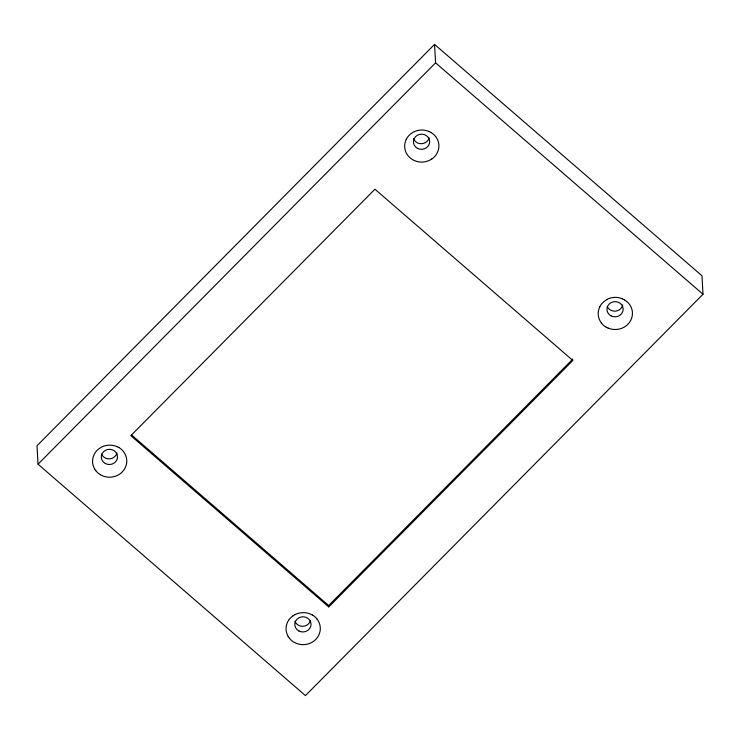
<?xml version="1.0" encoding="UTF-8"?>
<svg xmlns="http://www.w3.org/2000/svg" width="740" height="740" viewBox="0 0 740 740"><rect width="100%" height="100%" fill="white"/><g stroke="black" fill="none" stroke-linecap="round" stroke-linejoin="round"><path stroke-width="1.11" d="M406.232 139.398L407.259 137.621A17.122 16.003 -3.2 0 1 411.68 133.219L413.484 132.072A17.122 16.003 -3.2 0 1 429.024 131.48M599.752 306.86L600.778 305.084A17.122 16.003 -3.2 0 1 605.227 300.653L607.013 299.524M288.646 620.212L287.62 621.989A17.122 16.003 -3.2 0 0 288.221 636.493M434.546 44.391L37 445.767L38.027 464.211L305.454 695.609L703 294.233L701.973 275.789L434.546 44.391L435.582 62.835L703 294.233M38.027 464.211L435.582 62.835M328.754 606.929L130.832 435.666L374.94 189.209L572.862 360.473L328.754 606.929L328.68 605.542L572.788 359.085M431.882 158.934L430.07 160.025A17.122 16.003 -3.2 0 1 414.548 160.636L412.661 159.692A17.122 16.003 -3.2 0 1 407.981 155.594L406.769 153.901A17.122 16.003 -3.2 0 1 406.279 139.398M293.068 615.754L294.881 614.663M429.006 131.452L430.893 132.404M622.534 298.914L624.421 299.857M608.077 328.098L606.18 327.154M116.874 446.59L118.761 447.534M100.529 474.821L102.416 475.774A17.122 16.003 -3.2 0 0 117.956 475.135L119.751 474.062A17.224 16.104 -3.2 0 0 124.163 469.604L125.19 467.828A17.122 16.003 -3.2 0 0 124.653 453.324L123.497 451.631M312.289 614.995L310.402 614.052A17.122 16.003 -3.2 0 0 294.909 614.69M131.628 435.037L328.68 605.542M601.454 323.056L600.297 321.364A17.122 16.003 -3.2 0 1 599.807 306.86M435.629 136.502L436.785 138.186A17.122 16.003 -3.2 0 1 437.322 152.699L436.295 154.475A17.122 16.003 -3.2 0 1 431.901 158.906M317.025 619.093L318.182 620.786A17.122 16.003 -3.2 0 1 318.718 635.29L317.691 637.066A17.224 16.104 -3.2 0 1 313.279 641.524L311.457 642.616A17.122 16.003 -3.2 0 1 295.972 643.199L294.048 642.283A17.122 16.003 -3.2 0 1 289.377 638.185M289.322 638.185L288.165 636.502M95.793 470.733L94.637 469.04M429.098 137.936A8.121 7.594 -3.2 0 1 421.504 143.717A8.121 7.594 -3.2 0 1 413.512 138.556M622.729 304.926A8.121 7.594 -3.2 0 1 615.541 311.142A8.121 7.594 -3.2 0 1 607.207 306.462M116.966 453.074A8.121 7.594 -3.2 0 1 109.631 458.837A8.121 7.594 -3.2 0 1 101.547 454.138M310.486 620.527A8.121 7.594 -3.2 0 1 302.901 626.308A8.121 7.594 -3.2 0 1 294.899 621.147M608.104 328.07A17.122 16.003 -3.2 0 0 623.616 327.459L625.411 326.386A17.224 16.104 -3.2 0 0 629.823 321.937L630.85 320.152A17.122 16.003 -3.2 0 0 630.313 305.648L629.157 303.955A17.122 16.003 -3.2 0 0 624.449 299.885M606.079 327.154A17.224 16.104 -3.2 0 1 601.343 323.056M606.911 299.423A17.224 16.104 -3.2 0 1 622.516 298.803M312.289 614.894A17.224 16.104 -3.2 0 1 317.025 618.991M288.702 620.212A17.122 16.003 -3.2 0 1 293.096 615.782M118.761 447.441A17.224 16.104 -3.2 0 1 123.497 451.529M100.557 474.793A17.122 16.003 -3.2 0 1 95.849 470.723M94.692 469.031A17.122 16.003 -3.2 0 1 94.147 454.536L95.127 452.75A17.122 16.003 -3.2 0 1 99.567 448.329L101.352 447.2A17.122 16.003 -3.2 0 1 116.892 446.618M430.893 132.451A17.122 16.003 -3.2 0 1 435.601 136.53M417.499 148.37A8.121 7.594 -3.2 0 0 429.653 141.664A8.121 7.594 -3.2 0 0 417.453 135.217A8.121 7.594 -3.2 0 0 417.499 148.37M611.027 315.86A8.121 7.594 -3.2 0 0 623.182 309.154A8.121 7.594 -3.2 0 0 610.981 302.706A8.121 7.594 -3.2 0 0 611.027 315.86M105.367 463.536A8.121 7.594 -3.2 0 0 117.531 456.83A8.121 7.594 -3.2 0 0 105.321 450.382A8.121 7.594 -3.2 0 0 105.367 463.536M298.895 630.989A8.121 7.594 -3.2 0 0 311.05 624.292A8.121 7.594 -3.2 0 0 298.849 617.835A8.121 7.594 -3.2 0 0 298.895 630.989"/></g></svg>
